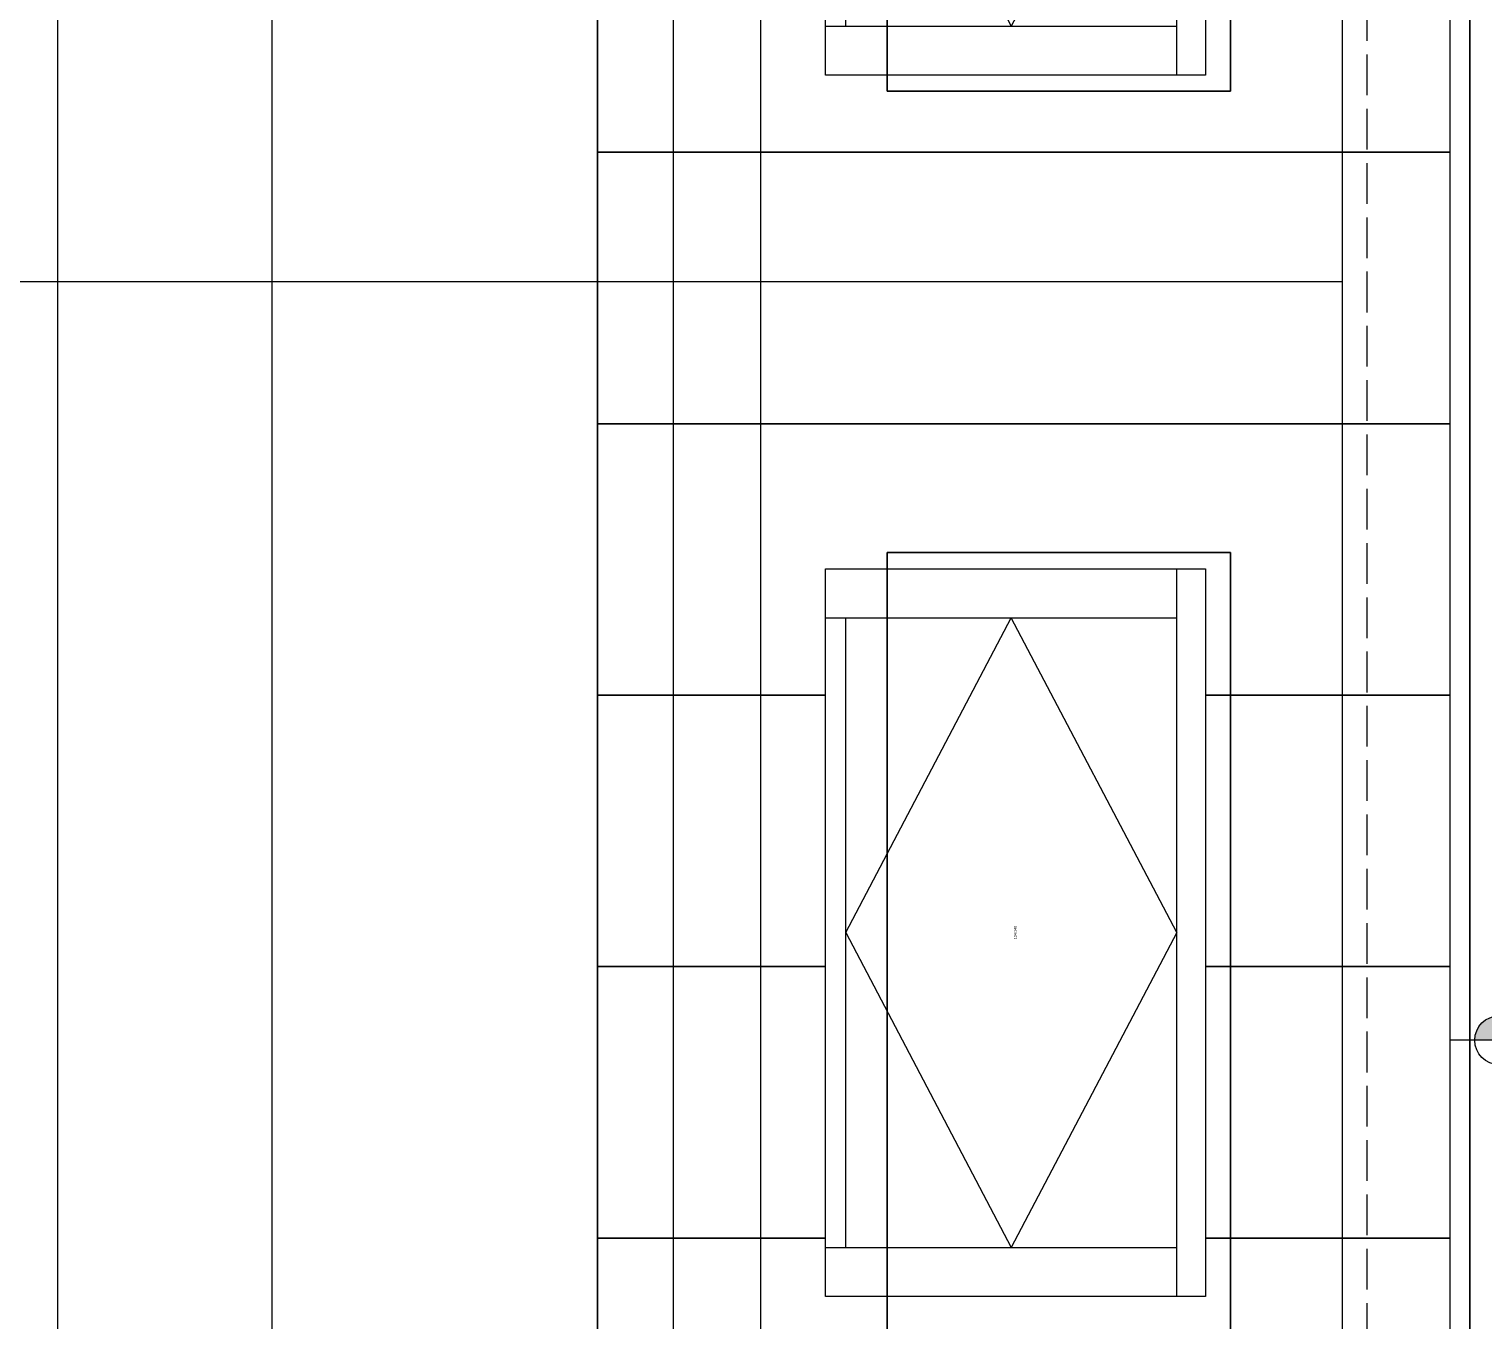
# Model space of a CAD drawing. Header units: metres. Extents: x -19025 to 34897, y -14024 to 26069.
# Drawn here: x 10364 to 13042, y 6717 to 9095 of the extents above; entities that cross this region are included whole.
import ezdxf
from ezdxf.enums import TextEntityAlignment as Align

# ---------------------------------------------------------------- set-up
doc = ezdxf.new("R2010")
doc.units = ezdxf.units.M
doc.header["$MEASUREMENT"] = 0
doc.set_wipeout_variables(frame=1)
doc.linetypes.add('Strichlinie eng', pattern=[0.1, 0.075, -0.025])
doc.linetypes.add('Wipeout_Contour', pattern=[1, 0, -1])
for name, color, linetype in [('11__100 Achsraster', 7, 'Continuous'), ('140 Bruestung', 7, 'Continuous'), ('221 Gefälledämmung 3D', 7, 'Continuous'), ('310 Dachkonstruktion massiv', 7, 'Continuous'), ('330 Dachdeckung', 7, 'Continuous'), ('520 Post', 7, 'Continuous'), ('916 Kote PP Entwässerung', 7, 'Continuous'), ('930 Beschriftung Allgemein', 7, 'Continuous')]:
    doc.layers.add(name, color=color, linetype=linetype)
doc.styles.add('ERSTELLTER_STIL_1', font='ARIALN.TTF')
doc.styles.add('ERSTELLTER_STIL_3', font='arial.ttf')
doc.styles.add('ERSTELLTER_STIL_4', font='arialbd.ttf')
doc.linetypes.add('Grenze Bezirk', pattern='A,0,[2,22HAUS116_412 STG1 _ 2.DG_IndexB_2026-08-161.Shx,S=0.001587,R=0,X=0,Y=0],-0.25,0', length=0.25)

# ---------------------------------------------------------------- blocks, each defined once
blk = doc.blocks.new('Standard-Rastermarker')
at = {"layer": '11__100 Achsraster', "color": 8, "linetype": 'Grenze Bezirk', "lineweight": 5}
blk.add_line((1, 0), (28.1323, 0), dxfattribs=at)
at = {"layer": '11__100 Achsraster', "color": 8, "lineweight": 5, "style": 'ERSTELLTER_STIL_4'}
blk.add_attdef('AC_MarkerText_1', text='', height=0.2, rotation=270, dxfattribs=at).set_placement((29.5281, -0.0457), align=Align.TOP_CENTER)
blk = doc.blocks.new('Einfache Dachfensteröffnung_2')
at = {"layer": '310 Dachkonstruktion massiv', "linetype": 'Continuous', "lineweight": 0}
for p, q in [((1.4472, 0.6325), (-1.4472, 0.6325)), ((-1.4472, 0.6325), (-1.4472, 0)), ((1.4472, 0), (1.4472, 0.6325)), ((-1.4472, 0), (1.4472, 0))]:
    blk.add_line(p, q, dxfattribs=at)
blk = doc.blocks.new('Einfache Dachfensteröffnung_3')
at = {"layer": '310 Dachkonstruktion massiv', "linetype": 'Continuous', "lineweight": 0}
for p, q in [((2.16, 0.6325), (-2.16, 0.6325)), ((-2.16, 0.6325), (-2.16, 0)), ((2.16, 0), (2.16, 0.6325)), ((-2.16, 0), (2.16, 0))]:
    blk.add_line(p, q, dxfattribs=at)
blk = doc.blocks.new('Dachfläche_18_1', base_point=(9.66, 6.53))
at = {"layer": '310 Dachkonstruktion massiv', "color": 7, "linetype": 'Continuous', "lineweight": 13, "flags": 128}
for points in [[(9.66, 6.53), (11.2867, 6.53), (11.2867, 22.2117), (9.66, 22.2117)], [(10.8258, 13.2833), (10.1933, 13.2833), (10.1933, 17.6033), (10.8258, 17.6033)], [(10.8258, 9.5392), (10.1933, 9.5392), (10.1933, 12.4335), (10.8258, 12.4335)]]:
    blk.add_lwpolyline(points, close=True, dxfattribs=at)
at = {"layer": '310 Dachkonstruktion massiv', "linetype": 'Continuous', "lineweight": 0, "rotation": 270}
for name, p in [('Einfache Dachfensteröffnung_3', (10.1933, 15.4433)), ('Einfache Dachfensteröffnung_2', (10.1933, 10.9863))]:
    blk.add_blockref(name, p, dxfattribs=at)
blk = doc.blocks.new('Wand_208_1', base_point=(11.4867, 6.9211))
at = {"color": 254, "linetype": 'Wipeout_Contour', "lineweight": 0, "ltscale": 62.325407}
blk.add_wipeout([(11.3317, 6.9211), (11.3317, 14.0231), (11.2674, 14.0231), (11.2674, 6.9211)], dxfattribs=at).dxf.layer = '140 Bruestung'
at = {"color": 254, "linetype": 'Wipeout_Contour', "lineweight": 0, "ltscale": 62.230623}
blk.add_wipeout([(11.2674, 6.9211), (11.2674, 14.0231), (11.2666, 14.0231), (11.2666, 6.9211)], dxfattribs=at).dxf.layer = '140 Bruestung'
at = {"color": 254, "linetype": 'Wipeout_Contour', "lineweight": 0, "ltscale": 61.875137}
blk.add_wipeout([(11.2666, 6.9211), (11.2666, 14.0231), (11.0318, 14.0231), (11.0318, 6.9211)], dxfattribs=at).dxf.layer = '140 Bruestung'
at = {"layer": '140 Bruestung', "color": 7, "linetype": 'Continuous', "lineweight": 13}
for p, q in [((11.2666, 6.9211), (11.2666, 14.0231)), ((11.2674, 6.9211), (11.2674, 14.0231))]:
    blk.add_line(p, q, dxfattribs=at)
at = {"layer": '140 Bruestung', "color": 7, "linetype": 'Continuous', "lineweight": 13, "flags": 128}
blk.add_lwpolyline([(11.0318, 14.0231), (11.0318, 6.9211)], dxfattribs=at)
blk = doc.blocks.new('Dachfläche_77_1', base_point=(11.077, 14.0511))
at = {"layer": '221 Gefälledämmung 3D', "color": 32, "linetype": 'Strichlinie eng', "lineweight": 5, "true_color": 0xdd6f00, "flags": 128}
blk.add_lwpolyline([(11.077, 14.0511), (11.0766, 6.9302), (14.16, 6.93), (14.1603, 14.051)], close=True, dxfattribs=at)
blk = doc.blocks.new('*X937')
at = {"layer": '330 Dachdeckung', "color": 8, "linetype": 'Continuous', "lineweight": 5}
for p, q in [((9.66, 13.1709), (9.9453, 13.1709)), ((9.9453, 13.1709), (9.66, 13.1709)), ((9.9453, 13.1709), (10.4453, 13.1709)), ((10.4453, 13.1709), (9.9453, 13.1709)), ((10.4453, 13.1709), (10.9453, 13.1709)), ((10.9453, 13.1709), (10.4453, 13.1709)), ((10.9453, 13.1709), (11.2306, 13.1709)), ((11.2306, 13.1709), (10.9453, 13.1709)), ((9.66, 12.6709), (9.9453, 12.6709)), ((9.9453, 12.6709), (9.66, 12.6709)), ((9.9453, 12.6709), (10.4453, 12.6709)), ((10.4453, 12.6709), (9.9453, 12.6709)), ((10.4453, 12.6709), (10.9453, 12.6709)), ((10.9453, 12.6709), (10.4453, 12.6709)), ((10.9453, 12.6709), (11.2306, 12.6709)), ((11.2306, 12.6709), (10.9453, 12.6709)), ((9.66, 12.1709), (9.9453, 12.1709)), ((9.9453, 12.1709), (9.66, 12.1709)), ((9.9453, 12.1709), (10.0796, 12.1709)), ((10.0796, 12.1709), (9.9453, 12.1709)), ((10.7796, 12.1709), (10.9453, 12.1709)), ((10.9453, 12.1709), (10.7796, 12.1709)), ((10.9453, 12.1709), (11.2306, 12.1709)), ((11.2306, 12.1709), (10.9453, 12.1709)), ((9.66, 11.6709), (9.9453, 11.6709)), ((9.9453, 11.6709), (9.66, 11.6709)), ((9.9453, 11.6709), (10.0796, 11.6709)), ((10.0796, 11.6709), (9.9453, 11.6709)), ((10.7796, 11.6709), (10.9453, 11.6709)), ((10.9453, 11.6709), (10.7796, 11.6709)), ((10.9453, 11.6709), (11.2306, 11.6709)), ((11.2306, 11.6709), (10.9453, 11.6709)), ((9.66, 11.1709), (9.9453, 11.1709)), ((9.9453, 11.1709), (9.66, 11.1709)), ((9.9453, 11.1709), (10.0796, 11.1709)), ((10.0796, 11.1709), (9.9453, 11.1709)), ((10.7796, 11.1709), (10.9453, 11.1709)), ((10.9453, 11.1709), (10.7796, 11.1709)), ((10.9453, 11.1709), (11.2306, 11.1709)), ((11.2306, 11.1709), (10.9453, 11.1709))]:
    blk.add_line(p, q, dxfattribs=at)
blk = doc.blocks.new('VELUX GGL_8')
at = {"layer": '330 Dachdeckung', "color": 7, "linetype": 'Continuous', "lineweight": 13}
for p, q in [((-0.67, 0.6475), (0.67, 0.6475)), ((-0.58, 0), (-0.58, 0.6475)), ((0, 0.6475), (-0.58, 0.3425)), ((0, 0.6475), (0.58, 0.3425)), ((0.58, 0), (0.58, 0.6475)), ((0, 0.0375), (-0.58, 0.3425)), ((0, 0.0375), (0.58, 0.3425)), ((-0.58, 0.0375), (0.58, 0.0375))]:
    blk.add_line(p, q, dxfattribs=at)
at = {"layer": '330 Dachdeckung', "color": 7, "linetype": 'Continuous', "lineweight": 13, "flags": 128}
blk.add_lwpolyline([(-0.67, 0), (0.67, 0), (0.67, 0.7), (-0.67, 0.7)], close=True, dxfattribs=at)
at = {"layer": '330 Dachdeckung', "color": 255, "linetype": 'Continuous', "lineweight": 13, "style": 'ERSTELLTER_STIL_1'}
blk.add_attdef('BO_edinum', text='', height=0.005, rotation=180, dxfattribs=at).set_placement((0, 0.35), align=Align.MIDDLE_CENTER)
blk = doc.blocks.new('Dachfläche_81_1', base_point=(9.66, 6.93))
at = {"layer": '330 Dachdeckung', "color": 7, "linetype": 'Continuous', "lineweight": 13, "flags": 128}
for points in [[(9.66, 6.93), (11.2306, 6.93), (11.2306, 22.4117), (9.66, 22.4117)], [(10.7796, 13.3132), (10.0796, 13.3132), (10.0796, 14.6532), (10.7796, 14.6532)], [(10.7796, 11.0634), (10.0796, 11.0634), (10.0796, 12.4034), (10.7796, 12.4034)]]:
    blk.add_lwpolyline(points, close=True, dxfattribs=at)
at = {"layer": '330 Dachdeckung', "color": 7, "linetype": 'Continuous', "lineweight": 13}
blk.add_blockref('*X937', (0, 0), dxfattribs=at)
at = {"layer": '330 Dachdeckung', "linetype": 'Continuous', "lineweight": 0}
ref = blk.add_blockref('VELUX GGL_8', (10.0796, 13.9832), dxfattribs=dict(at, xscale=-1, rotation=270))
ref.add_attrib('BO_edinum', '134/140', dxfattribs={"color": 8, "linetype": 'Continuous', "lineweight": 13, "height": 0.005, "rotation": 90, "style": 'ERSTELLTER_STIL_1'}).set_placement((10.4296, 13.9832), align=Align.MIDDLE_CENTER)
ref = blk.add_blockref('VELUX GGL_8', (10.0796, 11.7334), dxfattribs=dict(at, xscale=-1, rotation=270))
ref.add_attrib('BO_edinum', '134/140', dxfattribs={"color": 8, "linetype": 'Continuous', "lineweight": 13, "height": 0.005, "rotation": 90, "style": 'ERSTELLTER_STIL_1'}).set_placement((10.4296, 11.7335), align=Align.MIDDLE_CENTER)
blk = doc.blocks.new('Standard-Rastermarker_11')
at = {"layer": '11__100 Achsraster', "color": 8, "linetype": 'Grenze Bezirk', "lineweight": 5}
blk.add_line((1, 0), (34.397, 0), dxfattribs=at)
at = {"layer": '11__100 Achsraster', "color": 8, "lineweight": 5, "style": 'ERSTELLTER_STIL_4'}
for tag, p in [('AC_MarkerText_1_0', (-0.25, 0.1)), ('AC_MarkerText_1_1', (35.647, 0.1))]:
    blk.add_attdef(tag, text='', height=0.2, dxfattribs=at).set_placement(p, align=Align.TOP_CENTER)
blk = doc.blocks.new('Regenrinne 27_9')
at = {"layer": '520 Post', "color": 7, "linetype": 'Continuous', "lineweight": 13, "flags": 128}
blk.add_lwpolyline([(0, -0.07), (13.5079, -0.07), (13.5079, 0.07), (0, 0.07)], close=True, dxfattribs=at)
blk = doc.blocks.new('Höhenbemaßung_60_1', base_point=(11.3208, 11.5353))
at = {"layer": '916 Kote PP Entwässerung', "linetype": 'Continuous', "lineweight": 5, "true_color": 0xdd6f00}
for points in [[(11.3208, 11.5353), (11.3208, 11.5803), (11.3036, 11.5768), (11.289, 11.5671), (11.2792, 11.5525), (11.2758, 11.5353)], [(11.3208, 11.5353), (11.3208, 11.4903), (11.338, 11.4937), (11.3526, 11.5035), (11.3623, 11.518), (11.3658, 11.5353)]]:
    blk.add_hatch(color=32, dxfattribs=at).paths.add_polyline_path(points)
at = {"layer": '916 Kote PP Entwässerung', "color": 32, "linetype": 'Continuous', "lineweight": 5, "true_color": 0xdd6f00}
for p, q in [((11.3208, 11.4453), (11.3208, 11.6253)), ((11.4108, 11.5353), (11.2308, 11.5353))]:
    blk.add_line(p, q, dxfattribs=at)
blk.add_circle((11.3208, 11.5353), 0.045, dxfattribs=at)
at = {"layer": '916 Kote PP Entwässerung', "color": 32, "lineweight": 5, "true_color": 0xdd6f00, "char_height": 0.075, "attachment_point": 7, "rotation": 270, "style": 'ERSTELLTER_STIL_3'}
for s, insert in [('\\A1;{\\pql;\\fArial|b0|i0|c0|p0;\\W1.000000;+8,95}', (11.455, 11.4719)), ('\\A1;{\\pql;\\fArial|b0|i0|c0|p0;\\W1.000000;TP }', (11.56, 11.4719))]:
    blk.add_mtext(s, dxfattribs=dict(at, insert=insert))

msp = doc.modelspace()

# ---------------------------------------------------------------- linework, layer by layer
at = {"layer": '930 Beschriftung Allgemein', "color": 253, "linetype": 'Continuous', "lineweight": 9, "true_color": 0x9f9f9f, "flags": 128}
msp.add_lwpolyline([(10416.336, 19193.631), (10416.336, 4768.896), (11411.342, 4768.896), (11411.342, 18108.631), (19611.344, 18108.632), (19611.344, 19193.631)], close=True, dxfattribs=at)

# ---------------------------------------------------------------- block references
at = {"layer": '11__100 Achsraster', "color": 7, "linetype": 'Continuous', "lineweight": 18, "xscale": 1000, "yscale": 1000, "zscale": 1000, "rotation": 270}
msp.add_blockref('Standard-Rastermarker_11', (11711.298, 25555.753), dxfattribs=at)
at = {"layer": '11__100 Achsraster', "color": 7, "linetype": 'Continuous', "lineweight": 18, "xscale": 1000, "yscale": 1000, "zscale": 1000}
msp.add_blockref('Standard-Rastermarker', (5265.152, 8630.197), dxfattribs=at)
at = {"layer": '310 Dachkonstruktion massiv', "color": 7, "linetype": 'Continuous', "lineweight": 13, "xscale": 1000, "yscale": 1000, "zscale": 1000}
msp.add_blockref('Dachfläche_18_1', (11411.298, 2226.975), dxfattribs=at)
at = {"layer": '520 Post', "color": 7, "linetype": 'Continuous', "lineweight": 13, "xscale": 1000, "yscale": 1000, "zscale": 1000, "rotation": 90}
msp.add_blockref('Regenrinne 27_9', (11481.342, 4600.759), dxfattribs=at)

# ---------------------------------------------------------------- next in the draw order: block references
at = {"layer": '140 Bruestung', "color": 7, "lineweight": 30, "xscale": 1000, "yscale": 1000, "zscale": 1000}
msp.add_blockref('Wand_208_1', (13237.985, 2617.993), dxfattribs=at)

# ---------------------------------------------------------------- next in the draw order: linework, layer by layer
at = {"layer": '930 Beschriftung Allgemein', "color": 253, "linetype": 'Continuous', "lineweight": 9, "true_color": 0x9f9f9f}
msp.add_lwpolyline([(19190.74, 18108.622), (19190.742, 18798.631), (10811.336, 18798.631), (10811.332, 5129.159), (11411.344, 5129.154)], dxfattribs=at)

# ---------------------------------------------------------------- next in the draw order: block references
at = {"layer": '221 Gefälledämmung 3D', "color": 32, "linetype": 'Strichlinie eng', "lineweight": 5, "true_color": 0xdd6f00, "xscale": 1000, "yscale": 1000, "zscale": 1000}
msp.add_blockref('Dachfläche_77_1', (12828.379, 9748.065), dxfattribs=at)
at = {"layer": '330 Dachdeckung', "color": 7, "linetype": 'Continuous', "lineweight": 13, "xscale": 1000, "yscale": 1000, "zscale": 1000}
msp.add_blockref('Dachfläche_81_1', (11411.298, 2626.978), dxfattribs=at)
at = {"layer": '916 Kote PP Entwässerung', "color": 32, "lineweight": 5, "true_color": 0xdd6f00, "xscale": 1000, "yscale": 1000, "zscale": 1000}
msp.add_blockref('Höhenbemaßung_60_1', (13072.104, 7232.203), dxfattribs=at)

doc.saveas('drawing.dxf')
